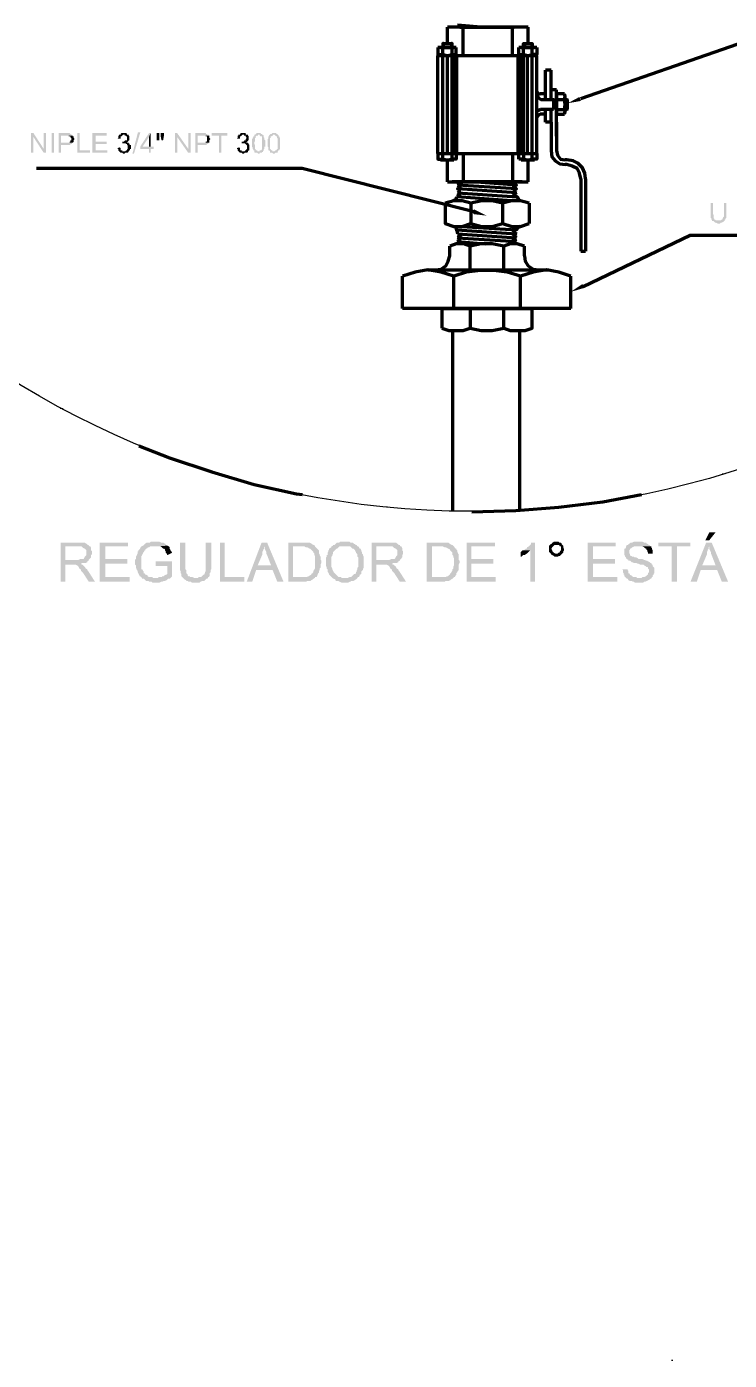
# Model space of a CAD drawing. Header units: millimetres. Extents: x 4161 to 13726, y 828 to 4470.
# Drawn here: x 8657.7 to 8920.8, y 828.2 to 1327.4 of the extents above; entities that cross this region are included whole.
import ezdxf

# ---------------------------------------------------------------- set-up
doc = ezdxf.new("R2010")
doc.units = ezdxf.units.MM
doc.header["$LTSCALE"] = 10
doc.linetypes.add('DASHDOT', pattern=[25.4, 12.7, -6.35, 0, -6.35])
doc.layers.add('AUX_01', color=1, linetype='Continuous')
doc.layers.add('H', color=7, linetype='Continuous', lineweight=100)
doc.layers.add('P', color=250, linetype='Continuous', lineweight=100)

# ---------------------------------------------------------------- blocks, each defined once
blk = doc.blocks.new('A$C264A139D')
at = {"layer": 'H', "linetype": 'Continuous'}
for points in [[(366.18, 199.12), (361.18, 198.24), (365.59, 200.59)], [(161.18, 187.06), (160.29, 187.06), (160.29, 179.71), (161.18, 179.71), (161.18, 185.59)], [(161.18, 187.06), (161.18, 185.59), (165, 179.71), (165, 181.18)], [(165.88, 187.06), (165, 187.06), (165, 179.71), (165.88, 179.71)], [(168.82, 179.71), (168.82, 187.06), (167.94, 187.06), (167.94, 179.71)], [(173.24, 187.06), (170.59, 187.06), (170.59, 179.71), (171.47, 179.71), (171.47, 182.65), (174.12, 182.65), (174.41, 182.65), (175, 182.65), (175, 182.94), (175.59, 182.94), (175.59, 183.24), (175.59, 183.53), (171.47, 183.53), (171.47, 186.18), (175.88, 186.18), (175.59, 186.47), (175.29, 186.47), (175, 186.76), (174.71, 187.06), (173.53, 187.06)], [(175.88, 186.18), (173.24, 186.18), (174.41, 186.18), (174.41, 185.88), (174.71, 185.88), (175, 185.88), (175, 185.59), (175.29, 185.29), (175.29, 184.41), (175, 184.41), (175, 184.12), (175, 183.82), (174.71, 183.82), (174.71, 183.53), (174.12, 183.53), (173.82, 183.53), (171.47, 183.53), (175.59, 183.53), (175.88, 183.53), (176.18, 183.82), (176.18, 184.41), (176.47, 184.71), (176.47, 185), (176.18, 185.29), (176.18, 185.88), (175.88, 185.88)], [(178.53, 187.06), (177.65, 187.06), (177.65, 179.71), (182.35, 179.71), (182.35, 180.59), (178.53, 180.59)], [(188.53, 187.06), (183.24, 187.06), (183.24, 179.71), (188.82, 179.71), (188.82, 180.59), (184.41, 180.59), (184.41, 182.94), (188.53, 182.94), (188.53, 183.82), (184.41, 183.82), (184.41, 186.18), (188.53, 186.18)], [(193.24, 186.47), (193.24, 186.18), (192.94, 186.18), (192.94, 185.88), (192.94, 185.29), (192.65, 185), (193.82, 185), (193.82, 185.59), (193.82, 185.88), (194.12, 185.88), (194.41, 186.18), (194.71, 186.47), (195, 186.47)], [(195, 187.06), (194.12, 187.06), (193.82, 186.76), (193.82, 186.47), (193.53, 186.47), (193.24, 186.47), (195.29, 186.47), (195.29, 186.18), (195.88, 186.18), (195.88, 185.88), (196.18, 185.88), (196.18, 185.59), (196.18, 185), (196.18, 184.71), (196.18, 184.41), (195.88, 184.41), (195.59, 184.41), (195.29, 184.12), (195, 183.82), (194.71, 183.82), (196.47, 183.82), (196.76, 184.12), (196.76, 184.41), (197.06, 184.41), (197.06, 185.88), (196.76, 186.18), (196.76, 186.47), (196.47, 186.47), (196.18, 186.47), (196.18, 186.76), (195.88, 187.06), (195.29, 187.06)], [(198.24, 179.41), (200.29, 187.35), (201.18, 187.35), (198.82, 179.41)], [(205, 187.06), (204.41, 187.06), (201.18, 182.06), (201.18, 181.18), (204.41, 181.18), (204.41, 179.71), (205, 179.71), (205, 181.18), (206.18, 181.18), (206.18, 182.06), (202.06, 182.06), (204.41, 185.59)], [(205, 187.06), (204.41, 185.59), (204.41, 182.06), (202.06, 182.06), (205, 182.06)], [(208.24, 187.06), (207.35, 187.06), (207.35, 185.88), (207.35, 184.41), (208.24, 184.41), (208.24, 185.88)], [(210, 187.06), (208.82, 187.06), (208.82, 185.88), (209.12, 184.41), (209.71, 184.41), (210, 185.88)], [(215, 187.06), (214.12, 187.06), (214.12, 179.71), (215, 179.71), (215, 185.59)], [(215, 187.06), (215, 185.59), (219.12, 179.71), (219.12, 181.18)], [(220, 187.06), (219.12, 187.06), (219.12, 179.71), (220, 179.71)], [(224.41, 187.06), (221.76, 187.06), (221.76, 179.71), (222.65, 179.71), (222.65, 182.65), (225, 182.65), (225.59, 182.65), (225.88, 182.65), (226.18, 182.94), (226.47, 182.94), (226.47, 183.24), (226.76, 183.24), (226.76, 183.53), (222.65, 183.53), (222.65, 186.18), (227.06, 186.18), (226.76, 186.47), (226.47, 186.47), (226.18, 186.47), (226.18, 186.76), (225.88, 186.76), (225.59, 187.06), (224.71, 187.06)], [(227.06, 186.18), (224.41, 186.18), (225.59, 186.18), (225.59, 185.88), (225.88, 185.88), (226.18, 185.88), (226.18, 185.59), (226.18, 185.29), (226.18, 184.41), (226.18, 184.12), (225.88, 183.82), (225.59, 183.82), (225.59, 183.53), (225, 183.53), (224.71, 183.53), (222.65, 183.53), (226.76, 183.53), (227.06, 183.53), (227.06, 183.82), (227.06, 184.41), (227.35, 184.71), (227.35, 185), (227.06, 185.29), (227.06, 185.88)], [(233.82, 187.06), (227.94, 187.06), (227.94, 186.18), (230.59, 186.18), (230.59, 179.71), (231.47, 179.71), (231.47, 186.18), (233.82, 186.18)], [(237.94, 186.47), (237.94, 186.18), (237.65, 186.18), (237.65, 185.88), (237.65, 185.29), (237.35, 185), (238.53, 185), (238.53, 185.59), (238.53, 185.88), (238.82, 185.88), (239.12, 186.18), (239.41, 186.47), (239.71, 186.47)], [(239.71, 187.06), (238.82, 187.06), (238.53, 186.76), (238.53, 186.47), (238.24, 186.47), (237.94, 186.47), (240, 186.47), (240, 186.18), (240.59, 186.18), (240.59, 185.88), (240.88, 185.59), (240.88, 185), (240.59, 184.71), (240.59, 184.41), (240.29, 184.41), (240, 184.12), (239.71, 183.82), (239.41, 183.82), (241.18, 183.82), (241.47, 184.12), (241.47, 184.41), (241.76, 184.41), (241.76, 185.88), (241.47, 186.18), (241.47, 186.47), (241.18, 186.47), (240.88, 186.47), (240.59, 186.76), (240.59, 187.06), (240, 187.06)], [(243.82, 186.47), (243.82, 186.18), (243.82, 185.88), (243.53, 185.88), (243.53, 185.59), (243.24, 185.29), (243.24, 185), (242.94, 184.71), (242.94, 183.24), (242.94, 182.06), (243.24, 181.76), (243.24, 181.18), (243.53, 180.88), (243.53, 180.59), (243.82, 180.59), (243.82, 180.29), (243.82, 180), (244.12, 179.71), (244.41, 179.71), (245, 179.71), (245.29, 179.41), (245.88, 179.41), (245.88, 179.71), (246.47, 179.71), (246.76, 179.71), (246.76, 180), (247.06, 180), (247.06, 180.29), (245, 180.29), (245, 180.59), (244.71, 180.59), (244.41, 180.59), (244.41, 180.88), (244.41, 181.18), (244.12, 181.18), (244.12, 182.65), (243.82, 182.94), (243.82, 183.53), (244.12, 184.12), (244.12, 185.29), (244.41, 185.29), (244.41, 185.88), (244.71, 186.18), (245.29, 186.18), (245.29, 186.47)], [(245.29, 187.06), (244.71, 187.06), (244.41, 186.76), (244.12, 186.47), (243.82, 186.47), (245.88, 186.47), (245.88, 186.18), (246.18, 185.88), (246.47, 185.88), (246.76, 185.88), (246.76, 185.59), (246.76, 185.29), (246.76, 185), (246.76, 183.24), (246.76, 181.18), (246.76, 180.88), (246.47, 180.88), (246.47, 180.59), (246.18, 180.59), (245.88, 180.59), (245.88, 180.29), (245.29, 180.29), (247.06, 180.29), (247.35, 180.59), (247.35, 180.88), (247.65, 181.18), (247.65, 182.06), (247.94, 182.06), (247.94, 184.41), (247.65, 184.71), (247.65, 185), (247.65, 185.29), (247.35, 185.59), (247.35, 185.88), (247.35, 186.18), (247.06, 186.47), (246.76, 186.47), (246.76, 186.76), (246.47, 186.76), (246.18, 187.06), (245.88, 187.06)], [(249.71, 186.47), (249.41, 186.18), (249.41, 185.88), (249.12, 185.88), (249.12, 185.59), (249.12, 185.29), (249.12, 185), (248.82, 184.71), (248.82, 183.24), (248.82, 182.06), (249.12, 181.76), (249.12, 181.18), (249.12, 180.88), (249.12, 180.59), (249.41, 180.59), (249.71, 180.29), (249.71, 180), (249.71, 179.71), (250, 179.71), (250.29, 179.71), (250.59, 179.71), (250.88, 179.41), (251.47, 179.41), (251.76, 179.71), (252.06, 179.71), (252.35, 179.71), (252.65, 179.71), (252.65, 180), (252.65, 180.29), (250.59, 180.29), (250.59, 180.59), (250.29, 180.59), (250, 180.88), (250, 181.18), (249.71, 181.18), (249.71, 182.65), (249.71, 182.94), (249.71, 183.53), (249.71, 184.12), (249.71, 185.29), (250, 185.29), (250, 185.88), (250.29, 185.88), (250.59, 186.18), (250.88, 186.18), (250.88, 186.47), (251.18, 186.47)], [(251.18, 187.06), (250.59, 187.06), (250.29, 186.76), (250, 186.76), (249.71, 186.47), (251.47, 186.47), (251.76, 186.18), (252.06, 185.88), (252.35, 185.88), (252.35, 185.59), (252.35, 185.29), (252.65, 185), (252.65, 183.24), (252.65, 181.18), (252.35, 181.18), (252.35, 180.88), (252.06, 180.88), (252.06, 180.59), (251.76, 180.59), (251.47, 180.29), (251.18, 180.29), (252.65, 180.29), (252.94, 180.59), (253.24, 180.59), (253.24, 180.88), (253.53, 181.18), (253.53, 182.06), (253.53, 184.41), (253.53, 184.71), (253.53, 185), (253.53, 185.29), (253.24, 185.59), (253.24, 185.88), (252.94, 185.88), (252.94, 186.18), (252.65, 186.47), (252.35, 186.76), (252.06, 186.76), (252.06, 187.06), (251.47, 187.06)], [(193.53, 181.76), (192.65, 181.47), (192.65, 181.18), (192.94, 181.18), (192.94, 180.59), (193.24, 180.29), (195, 180.29), (194.41, 180.29), (194.41, 180.59), (194.12, 180.59), (193.82, 180.59), (193.82, 180.88), (193.82, 181.18), (193.82, 181.47)], [(196.76, 183.24), (195.29, 183.24), (195.59, 183.24), (195.88, 182.94), (196.18, 182.94), (196.18, 182.65), (196.47, 182.35), (196.47, 181.76), (196.47, 181.18), (196.18, 180.88), (196.18, 180.59), (195.88, 180.59), (195.59, 180.29), (193.24, 180.29), (193.53, 180), (193.82, 179.71), (194.41, 179.71), (194.71, 179.41), (195.29, 179.41), (195.59, 179.71), (196.18, 179.71), (196.47, 179.71), (196.76, 180), (196.76, 180.29), (197.06, 180.59), (197.35, 180.59), (197.35, 181.18), (197.65, 181.18), (197.65, 182.65), (197.35, 182.65), (197.06, 182.94), (197.06, 183.24)], [(194.41, 183.82), (194.41, 183.24), (196.76, 183.24), (196.76, 183.53), (196.47, 183.53), (196.18, 183.53), (196.47, 183.82), (194.71, 183.82)], [(238.24, 181.76), (237.35, 181.47), (237.35, 181.18), (237.65, 181.18), (237.65, 180.59), (237.94, 180.29), (239.71, 180.29), (239.12, 180.29), (239.12, 180.59), (238.82, 180.59), (238.53, 180.59), (238.53, 180.88), (238.53, 181.18), (238.53, 181.47)], [(241.47, 183.24), (240, 183.24), (240.29, 183.24), (240.59, 182.94), (240.88, 182.65), (241.18, 182.35), (241.18, 181.76), (241.18, 181.18), (240.88, 180.88), (240.59, 180.59), (240.29, 180.29), (237.94, 180.29), (238.24, 180), (238.53, 179.71), (239.12, 179.71), (239.41, 179.41), (240, 179.41), (240.29, 179.71), (240.88, 179.71), (241.18, 179.71), (241.47, 180), (241.47, 180.29), (241.76, 180.59), (242.06, 180.59), (242.06, 181.18), (242.06, 182.65), (241.76, 182.94), (241.76, 183.24)], [(415.59, 160.88), (414.71, 160.88), (414.71, 156.76), (414.71, 155.29), (415, 155.29), (415, 154.71), (415.29, 154.71), (415.29, 154.41), (417.65, 154.41), (416.76, 154.41), (416.47, 154.71), (416.18, 154.71), (416.18, 155), (415.88, 155.29), (415.88, 155.59), (415.88, 156.47), (415.59, 156.76)], [(420.59, 160.88), (419.71, 160.88), (419.71, 155.88), (419.41, 155.59), (419.41, 155.29), (419.12, 155), (419.12, 154.71), (418.82, 154.71), (418.53, 154.41), (415.29, 154.41), (415.29, 154.12), (415.59, 154.12), (415.88, 154.12), (416.18, 153.82), (416.47, 153.53), (416.76, 153.53), (417.35, 153.24), (418.24, 153.24), (418.53, 153.53), (419.12, 153.53), (419.12, 153.82), (419.41, 153.82), (419.71, 154.12), (420, 154.12), (420, 154.41), (420, 154.71), (420.29, 154.71), (420.29, 155), (420.59, 155.29), (420.59, 155.59), (420.59, 156.76)], [(326.18, 158.53), (330.88, 156.18), (325.88, 156.76)], [(367.35, 129.12), (362.35, 127.65), (366.76, 130.59)], [(416.6, 37.65), (414.24, 37.65), (412.77, 34.71), (414.24, 34.71)], [(177.77, 33.82), (171.3, 33.82), (171.3, 19.12), (173.07, 19.12), (173.07, 25.59), (175.42, 25.59), (178.95, 25.88), (179.54, 26.18), (180.13, 26.18), (180.42, 26.18), (180.71, 26.18), (181.3, 26.47), (181.3, 26.76), (181.89, 27.06), (181.89, 27.35), (173.07, 27.35), (173.07, 32.35), (177.77, 32.35), (181.89, 32.65), (181.89, 32.94), (181.3, 32.94), (181.3, 33.24), (180.71, 33.53), (180.42, 33.82), (179.83, 33.82), (179.54, 33.82), (178.07, 33.82)], [(181.89, 32.65), (177.77, 32.35), (179.24, 32.35), (179.54, 32.06), (179.83, 31.76), (180.42, 31.47), (180.71, 31.18), (181.01, 30.88), (181.01, 29.12), (180.71, 28.82), (180.42, 28.53), (180.13, 27.94), (179.83, 27.65), (179.54, 27.65), (178.66, 27.65), (178.07, 27.35), (173.07, 27.35), (181.89, 27.35), (182.19, 27.65), (182.48, 27.94), (182.77, 28.24), (182.77, 28.53), (182.77, 29.12), (183.07, 29.41), (183.07, 30.59), (182.77, 30.88), (182.77, 31.47), (182.77, 31.76), (182.48, 32.35), (182.19, 32.35)], [(196.6, 33.82), (186.01, 33.82), (186.01, 19.12), (197.19, 19.12), (197.19, 20.88), (188.07, 20.88), (188.07, 25.88), (196.3, 25.88), (196.3, 27.65), (188.07, 27.65), (188.07, 32.35), (196.6, 32.35)], [(206.89, 34.12), (205.13, 34.12), (204.83, 33.82), (204.54, 33.82), (203.95, 33.82), (203.66, 33.82), (203.07, 33.53), (203.07, 33.24), (202.77, 33.24), (202.48, 32.94), (202.19, 32.65), (201.6, 32.35), (201.3, 32.06), (201.01, 31.47), (200.71, 31.18), (200.42, 30.88), (200.42, 30.59), (200.13, 30.59), (200.13, 30), (200.13, 29.71), (199.83, 29.12), (199.83, 28.82), (199.54, 28.53), (199.54, 27.65), (199.24, 27.35), (199.24, 25.59), (199.54, 25.29), (199.54, 24.41), (199.83, 23.82), (199.83, 23.53), (200.13, 23.24), (200.13, 22.94), (200.42, 22.35), (200.71, 21.76), (201.01, 21.18), (201.6, 20.88), (201.89, 20.29), (206.89, 20.59), (206.01, 20.59), (205.71, 20.88), (205.42, 20.88), (204.83, 20.88), (204.54, 20.88), (203.95, 21.18), (203.95, 21.47), (203.36, 21.76), (203.07, 21.76), (202.77, 22.35), (202.48, 22.35), (202.48, 22.94), (202.19, 23.24), (201.89, 23.82), (201.6, 23.82), (201.6, 24.71), (201.6, 25.29), (201.6, 27.94), (201.6, 28.53), (201.6, 28.82), (201.89, 29.12), (201.89, 29.41), (202.19, 29.71), (202.19, 30), (202.48, 30.29), (202.77, 30.88), (203.07, 30.88), (203.07, 31.18), (203.36, 31.47), (203.95, 31.76), (203.95, 32.06), (204.54, 32.06), (204.83, 32.35), (205.13, 32.35), (205.42, 32.35), (206.89, 32.35), (211.3, 32.65), (211.3, 32.94), (210.71, 32.94), (210.71, 33.24), (210.13, 33.53), (209.83, 33.82), (209.24, 33.82), (208.95, 33.82), (208.36, 34.12), (207.19, 34.12)], [(211.3, 32.65), (206.89, 32.35), (208.07, 32.35), (208.36, 32.35), (208.95, 32.35), (209.24, 32.06), (209.54, 31.76), (209.83, 31.47), (210.13, 31.47), (210.42, 31.18), (210.42, 30.88), (210.71, 30.59), (210.71, 30), (211.01, 29.71), (211.3, 29.12), (213.07, 30), (212.77, 30.59), (212.48, 30.88), (212.48, 31.18), (212.19, 31.47), (212.19, 32.06), (211.89, 32.35)], [(218.07, 33.82), (216.01, 33.82), (216.01, 23.24), (216.3, 23.24), (216.3, 22.35), (216.6, 22.06), (216.6, 21.76), (216.6, 21.18), (216.89, 20.88), (217.19, 20.59), (221.89, 20.59), (221.3, 20.59), (220.71, 20.88), (220.42, 20.88), (219.83, 20.88), (219.83, 21.18), (219.24, 21.18), (218.95, 21.47), (218.95, 21.76), (218.66, 22.06), (218.36, 22.35), (218.36, 22.94), (218.36, 23.53), (218.07, 23.82), (218.07, 25.59)], [(227.77, 33.82), (225.71, 33.82), (225.71, 25), (225.71, 24.41), (225.71, 23.24), (225.42, 22.65), (225.42, 22.35), (225.13, 22.06), (225.13, 21.76), (224.83, 21.76), (224.54, 21.47), (224.24, 21.18), (223.95, 20.88), (223.66, 20.88), (223.07, 20.88), (222.77, 20.59), (217.19, 20.59), (217.48, 20.29), (217.77, 20), (218.36, 19.71), (218.36, 19.41), (218.66, 19.41), (218.95, 19.41), (219.24, 19.12), (220.13, 19.12), (220.42, 18.82), (223.36, 18.82), (223.66, 19.12), (223.95, 19.12), (224.24, 19.41), (224.83, 19.41), (225.13, 19.41), (225.42, 19.71), (225.71, 20), (226.01, 20.29), (226.3, 20.29), (226.6, 20.88), (226.89, 20.88), (227.19, 21.47), (227.19, 21.76), (227.19, 22.06), (227.19, 22.35), (227.48, 22.65), (227.48, 23.53), (227.77, 23.82), (227.77, 25.59)], [(232.77, 33.82), (231.01, 33.82), (231.01, 19.12), (240.13, 19.12), (240.13, 20.88), (232.77, 20.88)], [(248.66, 33.82), (246.6, 33.82), (241.01, 19.12), (243.07, 19.12), (244.54, 23.53), (250.71, 23.53), (245.13, 25.29), (246.89, 29.41), (246.89, 29.71), (246.89, 30), (246.89, 30.29), (247.19, 30.88), (247.19, 31.18), (247.48, 31.47), (247.48, 32.06), (247.77, 32.35)], [(248.66, 33.82), (247.77, 32.35), (247.77, 31.76), (247.77, 31.47), (248.07, 30.88), (248.36, 30.29), (248.36, 29.71), (248.66, 29.12), (250.13, 25.29), (245.13, 25.29), (250.71, 23.53), (252.48, 19.12), (254.83, 19.12)], [(261.6, 33.82), (256.6, 33.82), (256.6, 19.12), (263.07, 19.12), (263.66, 19.41), (264.24, 19.41), (264.54, 19.41), (264.83, 19.41), (265.13, 19.71), (265.71, 20), (266.01, 20.29), (266.6, 20.59), (266.6, 20.88), (258.36, 20.88), (258.36, 32.35), (261.6, 32.35), (266.6, 32.35), (266.6, 32.65), (266.01, 32.94), (265.42, 33.24), (265.13, 33.53), (264.54, 33.82), (264.24, 33.82), (263.66, 33.82), (262.19, 33.82)], [(266.6, 32.35), (261.6, 32.35), (262.77, 32.35), (263.07, 32.06), (263.66, 32.06), (264.24, 31.76), (264.54, 31.47), (264.83, 31.47), (265.13, 31.18), (265.42, 30.88), (265.71, 30.59), (266.01, 30.29), (266.01, 30), (266.3, 29.71), (266.3, 29.12), (266.6, 28.82), (266.6, 28.53), (266.6, 27.94), (266.6, 25.29), (266.6, 24.71), (266.6, 24.12), (266.3, 23.82), (266.3, 23.53), (266.01, 23.24), (266.01, 22.94), (265.71, 22.35), (265.42, 22.35), (265.13, 21.76), (264.54, 21.47), (264.24, 21.18), (263.95, 21.18), (263.66, 20.88), (262.77, 20.88), (262.48, 20.88), (258.36, 20.88), (266.6, 20.88), (267.19, 20.88), (267.48, 21.47), (267.48, 21.76), (267.77, 22.06), (267.77, 22.35), (268.07, 22.65), (268.07, 23.24), (268.36, 23.53), (268.36, 24.12), (268.66, 24.41), (268.66, 25.59), (268.95, 26.18), (268.95, 27.06), (268.66, 27.35), (268.66, 28.53), (268.36, 29.12), (268.36, 29.41), (268.07, 29.71), (268.07, 30), (268.07, 30.29), (268.07, 30.88), (267.77, 31.18), (267.48, 31.47), (267.19, 31.76), (266.89, 32.06)], [(273.36, 32.65), (272.77, 32.35), (272.77, 32.06), (272.19, 31.76), (271.89, 31.47), (271.89, 31.18), (271.6, 30.88), (271.6, 30.59), (271.3, 30), (271.3, 29.71), (271.3, 29.12), (271.01, 29.12), (271.01, 28.53), (270.71, 28.24), (270.71, 26.18), (270.71, 25), (271.01, 24.71), (271.01, 24.12), (271.3, 23.82), (271.3, 23.24), (271.3, 22.94), (271.6, 22.65), (271.6, 22.35), (271.89, 22.35), (271.89, 21.76), (272.19, 21.47), (272.48, 21.18), (272.77, 20.88), (273.07, 20.59), (273.36, 20.29), (273.66, 20.29), (274.24, 20), (274.24, 19.71), (274.54, 19.41), (274.83, 19.41), (275.42, 19.41), (275.71, 19.12), (276.01, 19.12), (276.6, 18.82), (278.95, 18.82), (279.54, 19.12), (279.83, 19.12), (280.13, 19.41), (280.71, 19.41), (281.01, 19.41), (281.3, 19.71), (281.6, 19.71), (281.89, 20), (282.19, 20.29), (282.48, 20.59), (276.6, 20.59), (276.3, 20.88), (275.71, 20.88), (275.42, 20.88), (275.13, 21.18), (274.83, 21.47), (274.54, 21.76), (274.24, 22.06), (273.95, 22.35), (273.66, 22.65), (273.36, 23.24), (273.07, 23.82), (273.07, 24.12), (272.77, 24.71), (272.77, 25.59), (272.77, 25.88), (272.77, 27.06), (272.77, 27.65), (272.77, 28.53), (273.07, 28.82), (273.07, 29.12), (273.36, 29.71), (273.36, 30), (273.36, 30.29), (273.66, 30.59), (273.95, 30.88), (274.24, 31.18), (274.54, 31.47), (274.83, 31.47), (275.13, 31.76), (275.42, 32.06), (275.71, 32.35), (276.3, 32.35), (276.6, 32.35), (277.77, 32.35)], [(277.77, 34.12), (276.01, 34.12), (275.71, 33.82), (275.42, 33.82), (274.83, 33.82), (274.54, 33.53), (274.24, 33.24), (273.95, 32.94), (273.36, 32.94), (273.36, 32.65), (277.77, 32.35), (278.95, 32.35), (279.54, 32.35), (279.83, 32.35), (280.13, 32.06), (280.42, 31.76), (280.71, 31.47), (281.01, 31.47), (281.3, 31.18), (281.6, 30.88), (281.89, 30.29), (281.89, 30), (282.19, 29.71), (282.48, 29.41), (282.48, 29.12), (282.48, 28.53), (282.77, 28.24), (282.77, 24.71), (282.48, 24.41), (282.48, 23.82), (282.19, 23.24), (282.19, 22.94), (281.89, 22.65), (281.89, 22.35), (281.6, 22.06), (281.3, 22.06), (281.01, 21.76), (280.71, 21.47), (280.42, 21.18), (280.13, 20.88), (279.83, 20.88), (279.54, 20.88), (278.95, 20.59), (277.77, 20.59), (282.48, 20.59), (282.77, 20.88), (283.07, 20.88), (283.36, 21.47), (283.36, 21.76), (283.95, 22.06), (283.95, 22.35), (283.95, 22.94), (284.24, 23.24), (284.54, 23.53), (284.54, 23.82), (284.83, 24.41), (284.83, 25.29), (284.83, 25.59), (284.83, 27.35), (284.83, 27.65), (284.83, 28.53), (284.54, 29.12), (284.54, 29.41), (284.24, 29.71), (284.24, 30), (283.95, 30.59), (283.95, 30.88), (283.66, 31.47), (283.36, 31.47), (283.07, 32.06), (282.77, 32.35), (282.48, 32.35), (282.19, 32.94), (281.89, 32.94), (281.6, 33.24), (281.3, 33.24), (281.01, 33.53), (280.71, 33.82), (280.13, 33.82), (279.83, 33.82), (279.54, 34.12), (278.07, 34.12)], [(294.24, 33.82), (287.77, 33.82), (287.77, 19.12), (289.54, 19.12), (289.54, 25.59), (291.89, 25.59), (295.42, 25.88), (296.01, 26.18), (296.6, 26.18), (296.89, 26.18), (297.19, 26.18), (297.77, 26.47), (297.77, 26.76), (298.36, 27.06), (298.36, 27.35), (289.54, 27.35), (289.54, 32.35), (294.24, 32.35), (298.36, 32.65), (298.36, 32.94), (297.77, 32.94), (297.77, 33.24), (297.19, 33.53), (296.89, 33.82), (296.3, 33.82), (296.01, 33.82), (294.54, 33.82)], [(298.36, 32.65), (294.24, 32.35), (295.71, 32.35), (296.01, 32.06), (296.3, 31.76), (296.89, 31.47), (297.19, 31.18), (297.48, 30.88), (297.48, 29.12), (297.19, 28.82), (296.89, 28.53), (296.6, 27.94), (296.3, 27.65), (296.01, 27.65), (295.13, 27.65), (294.54, 27.35), (289.54, 27.35), (298.36, 27.35), (298.66, 27.65), (298.95, 27.94), (299.24, 28.24), (299.24, 28.53), (299.24, 29.12), (299.54, 29.41), (299.54, 30.59), (299.24, 30.88), (299.24, 31.47), (299.24, 31.76), (298.95, 32.35), (298.66, 32.35)], [(313.66, 33.82), (308.36, 33.82), (308.36, 19.12), (315.13, 19.12), (315.42, 19.41), (316.01, 19.41), (316.6, 19.41), (317.19, 19.71), (317.48, 20), (318.07, 20.29), (318.36, 20.59), (318.66, 20.88), (310.42, 20.88), (310.42, 32.35), (313.66, 32.35), (318.66, 32.35), (318.36, 32.65), (318.07, 32.94), (317.77, 32.94), (317.19, 33.24), (316.89, 33.53), (316.6, 33.82), (316.01, 33.82), (315.71, 33.82), (313.95, 33.82)], [(318.66, 32.35), (313.66, 32.35), (314.54, 32.35), (315.13, 32.06), (315.71, 32.06), (316.01, 31.76), (316.6, 31.47), (317.19, 31.18), (317.19, 30.88), (317.48, 30.59), (317.77, 30.29), (318.07, 30), (318.07, 29.71), (318.07, 29.12), (318.36, 28.82), (318.36, 28.53), (318.66, 27.94), (318.66, 25.29), (318.36, 24.71), (318.36, 24.12), (318.07, 23.82), (318.07, 23.53), (318.07, 23.24), (317.77, 22.94), (317.48, 22.35), (317.19, 22.35), (317.19, 21.76), (316.89, 21.76), (316.6, 21.47), (316.3, 21.18), (315.71, 21.18), (315.71, 20.88), (314.83, 20.88), (314.24, 20.88), (310.42, 20.88), (318.66, 20.88), (318.95, 20.88), (319.24, 21.47), (319.54, 21.76), (319.54, 22.06), (319.54, 22.35), (319.83, 22.65), (320.13, 23.24), (320.42, 23.53), (320.42, 24.12), (320.42, 24.41), (320.42, 25.59), (320.71, 26.18), (320.71, 27.06), (320.42, 27.35), (320.42, 28.53), (320.42, 29.12), (320.42, 29.41), (320.13, 29.71), (320.13, 30), (319.83, 30.29), (319.83, 30.88), (319.54, 31.18), (319.54, 31.47), (318.95, 31.76), (318.95, 32.06)], [(333.95, 33.82), (323.36, 33.82), (323.36, 19.12), (334.24, 19.12), (334.24, 20.88), (325.13, 20.88), (325.13, 25.88), (333.36, 25.88), (333.36, 27.65), (325.13, 27.65), (325.13, 32.35), (333.95, 32.35)], [(344.54, 30.88), (344.24, 30.88), (343.95, 30.59), (343.66, 30.29), (343.66, 28.53), (343.95, 28.53), (344.24, 28.82), (344.54, 29.12), (345.13, 29.12), (345.42, 29.41), (346.01, 29.71), (346.3, 30), (346.6, 30.29), (346.89, 30.59), (347.19, 30.88)], [(348.95, 33.82), (347.77, 33.82), (347.48, 33.82), (347.48, 33.24), (347.19, 32.94), (346.89, 32.65), (346.6, 32.35), (346.01, 32.06), (346.01, 31.76), (345.71, 31.47), (345.42, 31.47), (345.13, 31.18), (344.54, 30.88), (347.19, 30.88), (347.19, 19.12), (348.95, 19.12)], [(354.83, 33.24), (354.54, 32.94), (354.24, 32.65), (354.24, 32.35), (354.24, 31.76), (354.24, 30.88), (354.24, 30.29), (354.54, 30), (354.83, 29.71), (355.13, 29.41), (355.13, 29.12), (355.42, 29.12), (356.01, 28.82), (356.3, 28.53), (357.48, 28.53), (358.07, 28.82), (358.36, 28.82), (358.66, 29.12), (358.95, 29.41), (356.89, 29.71), (356.6, 29.71), (356.01, 30), (355.71, 30.29), (355.42, 30.59), (355.42, 30.88), (355.13, 31.47), (355.42, 32.06), (355.71, 32.35), (356.01, 32.65), (356.3, 32.94), (356.6, 32.94), (356.89, 32.94)], [(356.89, 34.12), (356.01, 34.12), (355.71, 33.82), (355.42, 33.82), (355.13, 33.24), (354.83, 33.24), (356.89, 32.94), (357.48, 32.94), (358.07, 32.94), (358.07, 32.65), (358.36, 32.35), (358.66, 32.35), (358.66, 30.88), (358.36, 30.59), (358.07, 30), (357.77, 30), (357.48, 29.71), (356.89, 29.71), (358.95, 29.41), (359.54, 30), (359.54, 30.29), (359.54, 30.59), (359.83, 30.88), (359.83, 31.47), (359.54, 32.06), (359.54, 32.35), (359.54, 32.65), (359.24, 32.94), (358.95, 33.24), (358.95, 33.53), (358.66, 33.82), (358.07, 33.82), (357.77, 34.12), (357.48, 34.12)], [(379.24, 33.82), (368.66, 33.82), (368.66, 19.12), (379.83, 19.12), (379.83, 20.88), (370.71, 20.88), (370.71, 25.88), (378.95, 25.88), (378.95, 27.65), (370.71, 27.65), (370.71, 32.35), (379.24, 32.35)], [(387.77, 34.12), (386.01, 34.12), (385.42, 33.82), (384.83, 33.82), (384.54, 33.53), (383.95, 33.24), (383.95, 32.94), (383.36, 32.94), (383.07, 32.35), (383.07, 32.06), (382.77, 31.47), (382.48, 31.47), (382.48, 30.88), (382.48, 29.41), (382.48, 29.12), (382.77, 28.53), (383.07, 28.24), (383.07, 27.94), (383.36, 27.65), (383.95, 27.35), (383.95, 27.06), (384.54, 27.06), (384.83, 26.76), (385.13, 26.47), (385.42, 26.47), (386.01, 26.18), (386.3, 26.18), (386.89, 26.18), (387.48, 25.88), (387.77, 25.88), (388.36, 25.59), (388.66, 25.59), (389.24, 25.59), (389.54, 25.59), (389.83, 25.29), (390.42, 25), (390.71, 24.71), (391.01, 24.71), (391.3, 24.41), (391.3, 24.12), (391.6, 23.82), (391.6, 22.65), (391.3, 22.35), (391.3, 21.76), (391.01, 21.76), (390.71, 21.47), (390.42, 21.18), (389.83, 20.88), (389.24, 20.88), (388.95, 20.59), (383.07, 20.59), (383.36, 20.29), (383.66, 20.29), (383.95, 19.71), (384.54, 19.41), (384.83, 19.41), (385.42, 19.41), (385.42, 19.12), (386.01, 19.12), (386.3, 18.82), (389.54, 18.82), (389.83, 19.12), (390.13, 19.12), (390.71, 19.41), (391.01, 19.41), (391.3, 19.71), (391.89, 20), (392.19, 20.29), (392.48, 20.29), (392.77, 20.88), (393.07, 20.88), (393.07, 21.47), (393.36, 21.76), (393.36, 22.06), (393.66, 22.35), (393.66, 24.41), (393.36, 24.71), (393.07, 25), (393.07, 25.59), (392.77, 25.59), (392.48, 26.18), (392.19, 26.18), (391.89, 26.47), (391.3, 26.76), (391.01, 27.06), (390.71, 27.06), (390.42, 27.06), (390.13, 27.35), (389.83, 27.35), (389.24, 27.65), (388.95, 27.65), (388.36, 27.65), (387.77, 27.65), (387.48, 27.94), (386.89, 28.24), (386.3, 28.24), (386.01, 28.53), (385.42, 28.53), (385.13, 28.82), (384.83, 28.82), (384.54, 29.12), (384.54, 29.41), (384.24, 30), (384.24, 30.88), (384.54, 31.18), (384.54, 31.47), (385.13, 31.76), (385.42, 32.06), (386.01, 32.35), (386.3, 32.35), (392.19, 32.35), (391.89, 32.94), (391.6, 32.94), (391.3, 33.24), (390.71, 33.53), (390.71, 33.82), (390.42, 33.82), (389.83, 33.82), (389.24, 34.12), (388.07, 34.12)], [(392.19, 32.35), (387.77, 32.35), (388.95, 32.35), (389.24, 32.35), (389.83, 32.06), (390.13, 31.76), (390.71, 31.47), (390.71, 31.18), (391.01, 30.88), (391.01, 30.59), (391.3, 30), (391.3, 29.71), (393.07, 29.71), (393.07, 30.59), (393.07, 30.88), (392.77, 31.47), (392.77, 31.76), (392.48, 32.06), (392.48, 32.35)], [(407.19, 33.82), (395.13, 33.82), (395.13, 32.35), (400.13, 32.35), (400.13, 19.12), (402.19, 19.12), (402.19, 32.35), (407.19, 32.35)], [(415.13, 33.82), (413.07, 33.82), (407.19, 19.12), (409.54, 19.12), (411.01, 23.53), (417.19, 23.53), (411.6, 25.29), (413.36, 29.41), (413.36, 29.71), (413.36, 30), (413.36, 30.29), (413.66, 30.88), (413.66, 31.18), (413.95, 31.47), (413.95, 32.06), (414.24, 32.35)], [(415.13, 33.82), (414.24, 32.35), (414.24, 31.76), (414.24, 31.47), (414.54, 30.88), (414.83, 30.29), (414.83, 29.71), (415.13, 29.12), (416.6, 25.29), (411.6, 25.29), (417.19, 23.53), (418.95, 19.12), (421.3, 19.12)], [(178.95, 25.88), (175.42, 25.59), (176.6, 25.59), (176.89, 25.59), (177.48, 25.29), (177.77, 25), (178.07, 24.71), (178.36, 24.12), (178.66, 23.82), (178.95, 23.82), (178.95, 23.24), (179.24, 22.94), (179.54, 22.65), (179.83, 22.35), (181.89, 19.12), (184.24, 19.12), (181.6, 23.24), (181.3, 23.53), (181.3, 23.82), (180.71, 24.12), (180.42, 24.71), (180.13, 25), (179.83, 25.29), (179.54, 25.59), (179.24, 25.59)], [(213.07, 26.76), (206.89, 26.76), (206.89, 25), (211.3, 25), (211.3, 22.06), (211.01, 21.76), (210.71, 21.76), (210.13, 21.47), (209.83, 21.18), (209.24, 21.18), (209.24, 20.88), (208.95, 20.88), (208.36, 20.88), (208.07, 20.88), (207.77, 20.59), (206.89, 20.59), (201.89, 20.29), (202.48, 20.29), (202.77, 20), (203.07, 19.71), (203.36, 19.41), (203.95, 19.41), (204.24, 19.41), (204.54, 19.12), (205.42, 19.12), (205.71, 18.82), (208.36, 18.82), (208.95, 19.12), (209.24, 19.12), (209.83, 19.41), (210.13, 19.41), (210.42, 19.41), (210.71, 19.71), (211.01, 19.71), (211.3, 20), (211.6, 20.29), (212.19, 20.29), (212.48, 20.59), (212.77, 20.88), (213.07, 21.18)], [(295.42, 25.88), (291.89, 25.59), (293.07, 25.59), (293.36, 25.59), (293.95, 25.29), (294.24, 25), (294.54, 24.71), (294.83, 24.12), (295.13, 23.82), (295.42, 23.82), (295.42, 23.24), (295.71, 22.94), (296.01, 22.65), (296.3, 22.35), (298.36, 19.12), (300.71, 19.12), (298.07, 23.24), (297.77, 23.53), (297.77, 23.82), (297.19, 24.12), (296.89, 24.71), (296.6, 25), (296.3, 25.29), (296.01, 25.59), (295.71, 25.59)], [(383.66, 23.82), (381.6, 23.82), (381.89, 23.53), (381.89, 22.65), (382.19, 22.35), (382.19, 21.76), (382.48, 21.76), (382.48, 21.18), (382.77, 20.88), (383.07, 20.59), (388.07, 20.59), (387.19, 20.59), (386.89, 20.88), (386.6, 20.88), (386.01, 20.88), (385.71, 20.88), (385.42, 21.18), (385.13, 21.47), (384.54, 21.76), (384.24, 22.35), (383.95, 22.35), (383.95, 22.65), (383.95, 23.24), (383.66, 23.53)]]:
    blk.add_hatch(color=0, dxfattribs=at).paths.add_polyline_path(points)
h = blk.add_hatch(color=0, dxfattribs=at)
edge = h.paths.add_edge_path()
edge.add_line((239.12, 183.82), (239.12, 183.24))
edge.add_line((239.12, 183.24), (241.47, 183.24))
edge.add_line((241.47, 183.24), (241.47, 183.53))
edge.add_line((241.47, 183.53), (241.18, 183.53))
edge.add_line((241.18, 183.53), (240.59, 183.53))
edge.add_line((240.59, 183.53), (240.88, 183.53))
edge.add_line((240.88, 183.53), (241.18, 183.82))
edge.add_line((241.18, 183.82), (239.41, 183.82))
at = {"layer": 'P', "color": 0, "linetype": 'Continuous'}
for points in [[(346.47, 226.76), (316.18, 226.76)], [(316.18, 220.59), (316.18, 226.76)], [(320, 227.65), (330.29, 226.76)], [(342.06, 226.76), (320, 226.76)], [(320.88, 226.76), (341.18, 226.76)], [(322.06, 216.18), (322.06, 226.76)], [(340.59, 216.18), (340.59, 226.76)], [(346.47, 220.59), (346.47, 226.76)], [(314.71, 219.12), (314.71, 220.59), (314.41, 220.59), (314.41, 219.12)], [(314.41, 220.59), (317.94, 220.59)], [(314.71, 220.59), (317.65, 220.59)], [(317.65, 220.59), (317.65, 219.12)], [(317.94, 219.12), (317.94, 220.59), (317.65, 220.59)], [(344.71, 219.12), (344.71, 220.59), (345, 220.59), (345, 219.12)], [(344.71, 220.59), (347.94, 220.59)], [(345, 220.59), (347.94, 220.59)], [(347.94, 219.12), (347.94, 220.59), (347.94, 220.59), (347.94, 219.12)], [(366.18, 200), (427.94, 221.47), (550.88, 221.47)], [(312.65, 219.12), (312.65, 216.47), (314.41, 216.47)], [(314.41, 219.12), (312.65, 219.12)], [(312.65, 216.18), (349.71, 216.18)], [(312.65, 179.41), (312.65, 216.18)], [(313.53, 219.12), (318.53, 219.12)], [(313.53, 216.18), (318.53, 216.18)], [(314.41, 216.47), (314.41, 219.12)], [(317.94, 219.12), (316.18, 219.12), (314.41, 219.12)], [(317.94, 219.12), (316.18, 219.12), (314.41, 219.12)], [(314.41, 216.47), (316.18, 216.18), (317.94, 216.47)], [(314.41, 198.24), (314.41, 216.18)], [(316.18, 198.24), (316.18, 216.18)], [(317.94, 216.47), (317.94, 219.12)], [(319.41, 219.12), (317.94, 219.12)], [(317.94, 198.24), (317.94, 216.47)], [(317.94, 216.47), (319.41, 216.47)], [(318.53, 198.24), (318.53, 216.18)], [(319.41, 216.47), (319.41, 219.12)], [(319.41, 198.24), (319.41, 216.18)], [(319.71, 198.24), (319.71, 216.18)], [(342.65, 197.94), (342.65, 216.18)], [(342.94, 216.47), (342.94, 219.12)], [(344.71, 219.12), (342.94, 219.12)], [(342.94, 216.47), (344.71, 216.47)], [(343.24, 197.94), (343.24, 216.18)], [(343.82, 219.12), (348.82, 219.12)], [(343.82, 197.94), (343.82, 216.18)], [(343.82, 216.18), (348.82, 216.18)], [(344.71, 216.47), (344.71, 219.12)], [(347.94, 219.12), (346.47, 219.12), (344.71, 219.12)], [(344.71, 197.94), (344.71, 216.47)], [(344.71, 216.47), (346.47, 216.18), (347.94, 216.47)], [(346.18, 197.94), (346.18, 216.18)], [(347.94, 216.47), (347.94, 219.12)], [(349.71, 219.12), (349.71, 216.47), (347.94, 216.47)], [(349.71, 219.12), (347.94, 219.12)], [(347.94, 197.94), (347.94, 216.18)], [(349.71, 202.65), (349.71, 216.18)], [(352.94, 199.71), (352.94, 210.59)], [(355, 210.59), (352.94, 210.59)], [(355, 199.71), (355, 210.59)], [(349.71, 192.94), (349.71, 202.65)], [(349.71, 202.65), (350.29, 201.76), (350.88, 201.76)], [(349.71, 200.88), (350.29, 200.29), (351.18, 199.71)], [(352.94, 201.76), (350.88, 201.76)], [(351.18, 199.71), (355.88, 199.71), (355.88, 195.88)], [(357.06, 203.24), (355, 203.24)], [(357.06, 185.88), (357.06, 203.24)], [(360, 201.76), (357.06, 201.76), (357.06, 200.88), (357.06, 199.71)], [(357.06, 195), (357.06, 200.88)], [(357.06, 199.71), (357.06, 197.94), (357.06, 195.88)], [(357.06, 199.71), (360, 199.71)], [(360, 199.71), (360.29, 200.88), (360, 201.76)], [(360, 195.88), (360.29, 197.94), (360, 199.71)], [(360.29, 195), (360.29, 200.88)], [(360.29, 199.71), (360.88, 199.71)], [(361.18, 196.18), (361.18, 199.41), (360.88, 199.71)], [(361.18, 196.18), (360.88, 195.88), (360.88, 199.71)], [(314.41, 179.41), (314.41, 198.24)], [(316.18, 179.41), (316.18, 198.24)], [(317.94, 179.41), (317.94, 198.24)], [(318.53, 179.41), (318.53, 198.24)], [(319.41, 179.41), (319.41, 198.24)], [(319.71, 179.41), (319.71, 198.24)], [(342.65, 179.41), (342.65, 197.94)], [(343.24, 179.41), (343.24, 197.94)], [(343.82, 179.41), (343.82, 197.94)], [(344.71, 179.41), (344.71, 197.94)], [(346.18, 179.41), (346.18, 197.94)], [(347.94, 179.41), (347.94, 197.94)], [(351.18, 195.88), (350.29, 195.59), (349.71, 195)], [(355.88, 195.88), (351.18, 195.88)], [(352.94, 191.18), (352.94, 195.88)], [(355, 191.18), (355, 195.88)], [(357.06, 195.88), (360, 195.88)], [(357.06, 195.88), (357.06, 195), (357.06, 194.12)], [(360, 194.12), (360.29, 195), (360, 195.88)], [(361.18, 199.41), (360.29, 199.41)], [(361.18, 196.18), (360.29, 196.18)], [(360.29, 195.88), (360.88, 195.88)], [(342.94, 179.41), (349.71, 179.41), (349.71, 192.94)], [(350.88, 194.12), (350.29, 193.82), (349.71, 192.94)], [(352.94, 194.12), (350.88, 194.12)], [(355, 191.18), (352.94, 191.18)], [(355, 191.18), (355, 180.59)], [(357.06, 194.12), (360, 194.12)], [(357.06, 191.18), (357.06, 180.59)], [(355, 180.59), (355.29, 178.24), (356.47, 176.76), (358.24, 175.59), (360.29, 175.29)], [(357.06, 180.59), (357.35, 178.82), (358.53, 177.35), (360.29, 177.06)], [(312.65, 179.41), (349.71, 179.41)], [(312.65, 179.41), (312.65, 177.35), (314.41, 177.35), (316.18, 177.06), (317.94, 177.35)], [(312.65, 179.41), (319.41, 179.41)], [(313.53, 177.06), (318.53, 177.06)], [(314.41, 177.35), (314.41, 179.41)], [(316.18, 168.82), (316.18, 177.06)], [(317.94, 177.35), (317.94, 179.41)], [(319.41, 179.41), (319.41, 177.35), (317.94, 177.35)], [(322.06, 179.41), (322.06, 168.82)], [(340.59, 179.41), (340.59, 168.82)], [(342.94, 177.35), (342.94, 179.41)], [(344.71, 179.41), (344.71, 177.35), (342.94, 177.35)], [(343.82, 177.06), (348.82, 177.06)], [(344.71, 177.35), (346.47, 177.06), (347.94, 177.35)], [(346.47, 168.82), (346.47, 177.06)], [(347.94, 177.35), (347.94, 179.41)], [(349.71, 179.41), (349.71, 177.35), (347.94, 177.35)], [(360.88, 177.06), (360.29, 177.06)], [(360.88, 175.29), (360.29, 175.29)], [(367.94, 170), (367.65, 172.06), (366.76, 174.12), (365, 175.88), (363.24, 176.76), (360.88, 177.06)], [(366.18, 170), (365.59, 172.06), (364.71, 173.82), (362.94, 174.71), (360.88, 175.29)], [(326.18, 157.65), (261.76, 173.82), (162.35, 173.82)], [(366.18, 170), (366.18, 142.94)], [(367.94, 170), (367.94, 142.94)], [(316.18, 168.82), (346.47, 168.82)], [(344.12, 168.82), (317.94, 168.82)], [(319.41, 168.82), (342.65, 168.82)], [(320, 167.65), (321.47, 168.24), (320.59, 168.82)], [(342.06, 166.18), (320, 167.65)], [(320, 167.65), (321.18, 166.76)], [(321.18, 165.29), (320, 166.18), (321.18, 166.76)], [(342.06, 164.71), (320, 166.18)], [(321.18, 165.29), (320, 164.71)], [(342.06, 167.65), (325.29, 168.82)], [(341.18, 168.82), (340.59, 168.53), (342.06, 167.65), (340.59, 166.76)], [(340.88, 165.29), (342.06, 166.18), (340.59, 166.76)], [(340.88, 165.29), (342.06, 164.71)], [(325, 160.88), (321.76, 161.76), (318.53, 161.76), (315.29, 160.88)], [(315.29, 160.88), (315.29, 153.24), (318.53, 152.06), (321.76, 152.06), (325, 153.24)], [(318.24, 161.76), (319.41, 162.35), (319.71, 163.24)], [(320, 164.71), (320.88, 163.82), (319.71, 163.24)], [(340.29, 161.76), (319.71, 163.24)], [(320, 164.71), (342.35, 163.24), (342.65, 162.35), (343.53, 161.76)], [(346.76, 160.88), (343.53, 161.76), (340.29, 161.76), (336.76, 160.88), (332.94, 161.76), (329.12, 161.76), (325, 160.88)], [(325, 160.88), (325, 153.24)], [(336.76, 160.88), (336.76, 153.24)], [(342.06, 164.71), (340.88, 163.82), (342.35, 163.24)], [(346.76, 160.88), (346.76, 153.24)], [(319.71, 150.59), (319.41, 151.76), (318.24, 152.06)], [(319.71, 150.88), (342.06, 149.41)], [(319.71, 150.59), (320, 149.41)], [(321.47, 152.06), (342.06, 150.88), (340.88, 150.29), (342.06, 149.41)], [(325, 153.24), (329.12, 152.06), (332.94, 152.06), (336.76, 153.24)], [(336.76, 153.24), (340.29, 152.06), (343.53, 152.06), (346.76, 153.24)], [(343.53, 152.06), (342.65, 151.76), (342.06, 150.88)], [(324.71, 135.88), (324.71, 144.71), (322.35, 145.59), (319.41, 145.59), (317.06, 144.71)], [(320, 149.41), (342.06, 147.94)], [(320, 149.41), (321.18, 148.82), (320, 147.94)], [(320, 147.94), (342.06, 146.47)], [(321.18, 147.35), (320, 147.94)], [(320, 146.47), (321.18, 147.35)], [(321.18, 145.59), (320, 146.47)], [(320, 146.47), (330.29, 145.59)], [(337.35, 135.88), (337.35, 144.71), (332.94, 145.59), (328.82, 145.59), (324.71, 144.71)], [(345, 144.71), (342.35, 145.59), (339.71, 145.59), (337.35, 144.71)], [(340.59, 147.35), (342.06, 147.94)], [(342.06, 146.47), (340.59, 147.35)], [(340.59, 145.59), (342.06, 146.47)], [(342.06, 149.41), (340.88, 148.82), (342.06, 147.94)], [(367.06, 129.71), (407.06, 148.82), (514.41, 148.82)], [(311.76, 135.88), (313.82, 136.18), (315.59, 137.35), (316.47, 139.12), (317.06, 141.18)], [(317.06, 141.18), (317.06, 144.71)], [(345, 141.18), (345, 144.71)], [(345, 141.18), (345.29, 139.12), (346.47, 137.35), (348.24, 136.18), (350.29, 135.88), (354.12, 135.88)], [(366.18, 142.94), (367.94, 142.94)], [(318.53, 133.53), (313.82, 135), (308.82, 135.88), (304.12, 135), (299.41, 133.53)], [(308.82, 135.88), (350.29, 135.88)], [(343.53, 133.53), (338.53, 135), (333.53, 135.59), (328.53, 135.59), (323.24, 135), (318.53, 133.53)], [(362.35, 133.53), (357.94, 135), (353.24, 135.88), (348.24, 135), (343.53, 133.53)], [(299.41, 121.47), (299.41, 133.53)], [(318.53, 121.47), (318.53, 133.53)], [(343.53, 121.47), (343.53, 133.53)], [(362.35, 121.47), (362.35, 133.53)], [(362.35, 121.47), (299.41, 121.47)], [(314.12, 114.12), (316.76, 113.24), (319.41, 113.24), (322.06, 113.24), (324.71, 114.12), (328.82, 113.24), (332.94, 113.24), (337.35, 114.12), (337.35, 121.47)], [(314.12, 121.47), (314.12, 114.12)], [(314.12, 121.47), (347.94, 121.47)], [(324.71, 121.47), (324.71, 114.12)], [(337.35, 114.12), (339.71, 113.24), (342.65, 113.24), (345.29, 113.24), (347.94, 114.12), (347.94, 121.47)], [(318.24, 45.59), (318.24, 113.24)], [(343.24, 45.88), (343.24, 113.24)], [(171.76, 83.82), (171.76, 84.12)], [(200.59, 70), (212.06, 65.59), (227.94, 60.29), (243.82, 55.59), (259.71, 52.06), (261.76, 51.76)], [(419.71, 59.41), (419.71, 59.71)], [(325.29, 45.29), (341.76, 45.88), (357.94, 47.06), (374.41, 49.12), (388.82, 51.76)], [(293.24, 47.06), (293.24, 47.35)]]:
    blk.add_lwpolyline(points, dxfattribs=at)

msp = doc.modelspace()

# ---------------------------------------------------------------- linework, layer by layer
at = {"linetype": 'DASHDOT', "ltscale": 4}
msp.add_lwpolyline([(4160.62, 4470.42), (13725.74, 4470.42), (13725.74, 828.17), (4160.62, 828.17)], close=True, dxfattribs=at)
at = {"layer": 'AUX_01'}
msp.add_circle((8824.29, 1471.17), 325.22, dxfattribs=at)

# ---------------------------------------------------------------- block references
msp.add_blockref('A$C264A139D', (8499.04, 1100.44), dxfattribs=at)

doc.saveas('drawing.dxf')
